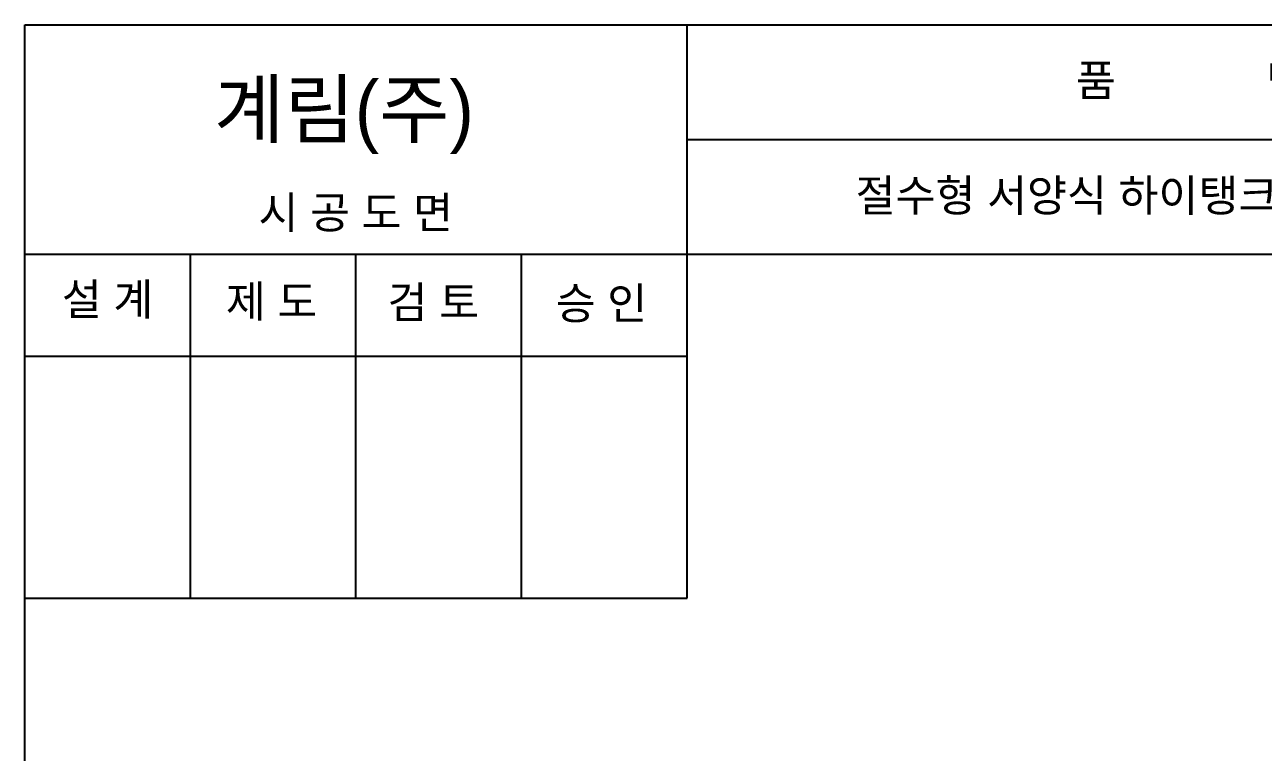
# Model space of a CAD drawing. Header units: millimetres. Extents: x 4840 to 6640, y -3623 to -1026.
# Drawn here: x 4840 to 5812, y -1597 to -1026 of the extents above; entities that cross this region are included whole.
import ezdxf
from ezdxf.enums import TextEntityAlignment as Align

# ---------------------------------------------------------------- set-up
doc = ezdxf.new("R2010")
doc.units = ezdxf.units.MM
doc.layers.add('TEXT', color=7, linetype='Continuous')
doc.layers.add('도각라인', color=255, linetype='Continuous')
doc.styles.add('타이틀', font='H2GTRM.TTF', dxfattribs={"height": 25})

msp = doc.modelspace()

# ---------------------------------------------------------------- linework, layer by layer
at = {"layer": '도각라인', "color": 7}
for p, q in [((4840.12, -3555.87), (4840.12, -1025.87)), ((4840.12, -1025.87), (6640.12, -1025.87)), ((5360.12, -1475.87), (5360.12, -1025.87)), ((5360.12, -1115.87), (6640.12, -1115.87)), ((4840.12, -1205.87), (6640.12, -1205.87)), ((4970.12, -1475.87), (4970.12, -1205.87)), ((5100.12, -1475.87), (5100.12, -1205.87)), ((5230.12, -1475.87), (5230.12, -1205.87)), ((4840.12, -1285.87), (5360.12, -1285.87)), ((4840.12, -1475.87), (5360.12, -1475.87))]:
    msp.add_line(p, q, dxfattribs=at)

# ---------------------------------------------------------------- texts
at = {"layer": 'TEXT', "style": '타이틀'}
for s, p in [('품             명', (5755.81, -1069.47)), ('절수형 서양식 하이탱크 일체형 변기', (5745.89, -1159.87)), ('시 공 도 면', (5099.98, -1173.2)), ('설 계', (4905.16, -1241.3)), ('제 도', (5033.87, -1243.01)), ('검 토', (5160.88, -1243.58)), ('승 인', (5292.86, -1244.43))]:
    msp.add_text(s, height=25, dxfattribs=at).set_placement(p, align=Align.MIDDLE_CENTER)
msp.add_text('계림(주)', height=44, dxfattribs=at).set_placement((4988.81, -1114.11))

doc.saveas('drawing.dxf')
